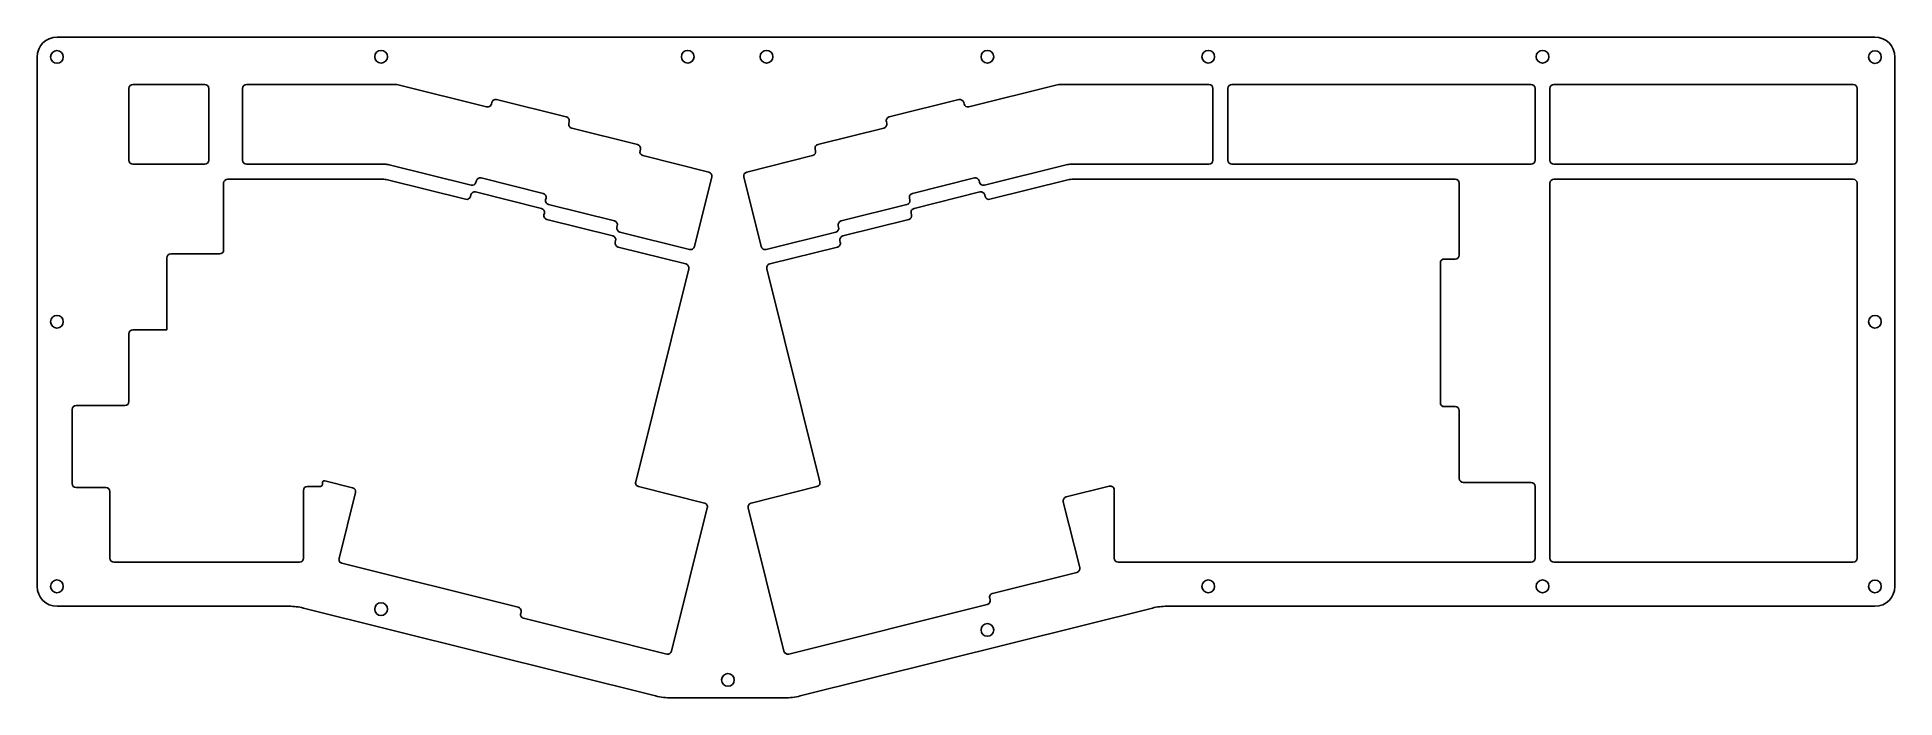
# Model space of a CAD drawing. Header units: millimetres. Extents: x -233 to 233, y -83 to 83.
import ezdxf

# ---------------------------------------------------------------- set-up
doc = ezdxf.new("R2010")
doc.units = ezdxf.units.MM
doc.layers.add('CUTOUTS', color=1, linetype='CONTINUOUS')
doc.layers.add('PERIMETER', color=5, linetype='CONTINUOUS')

msp = doc.modelspace()

# ---------------------------------------------------------------- linework, layer by layer
at = {"layer": 'CUTOUTS'}
for p, q in [((-210.39, 52.07), (-210.39, 70.12)), ((-209.39, 71.12), (-191.34, 71.12)), ((-190.34, 70.12), (-190.34, 52.07)), ((-181.82, 52.07), (-181.82, 70.12)), ((-180.82, 71.12), (-143.81, 71.12)), ((-142.35, 70.95), (-120.49, 65.5)), ((0.74, 65.5), (22.6, 70.95)), ((24.06, 71.12), (61.07, 71.12)), ((62.07, 70.12), (62.07, 52.07)), ((65.83, 52.07), (65.83, 70.12)), ((66.83, 71.12), (142.03, 71.12)), ((143.03, 70.12), (143.03, 52.07)), ((146.77, 52.07), (146.77, 70.12)), ((147.77, 71.12), (222.97, 71.12)), ((223.97, 70.12), (223.97, 52.07)), ((-119.28, 66.22), (-119.19, 66.59)), ((-117.98, 67.32), (-100.46, 62.96)), ((-19.29, 62.96), (-1.77, 67.32)), ((-0.56, 66.59), (-0.47, 66.22)), ((-99.73, 61.74), (-99.83, 61.37)), ((-19.92, 61.37), (-20.02, 61.74)), ((-99.1, 60.16), (-82.56, 56.04)), ((-37.2, 56.04), (-20.65, 60.16)), ((-81.83, 54.82), (-81.92, 54.45)), ((-81.19, 53.24), (-64.65, 49.12)), ((-55.1, 49.12), (-38.56, 53.24)), ((-37.83, 54.45), (-37.92, 54.82)), ((-191.34, 51.07), (-209.39, 51.07)), ((-185.58, 47.31), (-146.61, 47.31)), ((-146.15, 51.07), (-180.82, 51.07)), ((-145.4, 47.16), (-125.77, 42.27)), ((-124.37, 45.8), (-144.94, 50.93)), ((-123.07, 46.9), (-123.16, 46.53)), ((-106.28, 43.74), (-121.86, 47.63)), ((-63.92, 47.91), (-68.28, 30.39)), ((-51.47, 30.39), (-55.83, 47.91)), ((2.11, 47.63), (-13.47, 43.74)), ((3.41, 46.53), (3.32, 46.9)), ((25.19, 50.93), (4.62, 45.8)), ((6.02, 42.27), (25.59, 47.15)), ((61.07, 51.07), (26.4, 51.07)), ((26.92, 47.31), (122.98, 47.31)), ((142.03, 51.07), (66.83, 51.07)), ((222.97, 51.07), (147.77, 51.07)), ((147.77, 47.31), (222.97, 47.31)), ((-186.58, 29.54), (-186.58, 46.31)), ((-124.56, 43), (-124.46, 43.37)), ((-123.25, 44.1), (-106.71, 39.97)), ((-105.65, 42.16), (-105.56, 42.53)), ((-14.2, 42.53), (-14.1, 42.16)), ((-13.04, 39.97), (3.5, 44.1)), ((4.71, 43.37), (4.81, 43)), ((123.98, 46.31), (123.98, 28.26)), ((146.77, -47.94), (146.77, 46.31)), ((223.97, 46.31), (223.97, -47.94)), ((-105.98, 38.76), (-106.07, 38.39)), ((-88.38, 36.82), (-104.92, 40.95)), ((-14.83, 40.95), (-31.37, 36.82)), ((-13.68, 38.39), (-13.77, 38.76)), ((-105.34, 37.18), (-88.8, 33.05)), ((-87.74, 35.24), (-87.65, 35.61)), ((-69.5, 29.66), (-87.01, 34.03)), ((-32.74, 34.03), (-50.25, 29.66)), ((-32.1, 35.61), (-32.01, 35.24)), ((-30.95, 33.05), (-14.41, 37.18)), ((-199.87, 28.54), (-187.58, 28.54)), ((-88.07, 31.84), (-88.16, 31.47)), ((-87.44, 30.26), (-70.41, 26.01)), ((-49.34, 26.01), (-32.31, 30.26)), ((-31.59, 31.47), (-31.68, 31.84)), ((-200.87, 9.49), (-200.87, 27.54)), ((-69.68, 24.8), (-83.02, -28.71)), ((-36.73, -28.71), (-50.07, 24.8)), ((119.22, 26.26), (119.22, -8.84)), ((122.98, 27.26), (120.22, 27.26)), ((-209.39, 9.49), (-200.87, 9.49)), ((-210.39, -8.56), (-210.39, 8.49)), ((-224.68, -29.16), (-224.68, -10.56)), ((-223.68, -9.56), (-211.39, -9.56)), ((120.22, -9.84), (122.98, -9.84)), ((123.98, -10.84), (123.98, -27.89)), ((-216.16, -30.16), (-223.68, -30.16)), ((-215.16, -47.94), (-215.16, -31.16)), ((-166.53, -30.89), (-166.53, -47.94)), ((-162.27, -29.89), (-165.53, -29.89)), ((-161.77, -28.96), (-161.77, -29.39)), ((-154.17, -30.21), (-161.15, -28.47)), ((-157.57, -47.97), (-153.44, -31.42)), ((-82.29, -29.92), (-65.75, -34.05)), ((-54, -34.05), (-37.46, -29.92)), ((36.01, -29.81), (25.18, -32.52)), ((37.26, -47.94), (37.26, -30.79)), ((124.98, -28.89), (142.03, -28.89)), ((143.03, -29.89), (143.03, -47.94)), ((-65.02, -35.26), (-74, -71.26)), ((-45.75, -71.26), (-54.73, -35.26)), ((24.45, -33.73), (28.58, -50.27)), ((-167.53, -48.94), (-214.16, -48.94)), ((-112.57, -60.22), (-156.84, -49.18)), ((142.03, -48.94), (38.26, -48.94)), ((222.97, -48.94), (147.77, -48.94)), ((27.85, -51.48), (6.68, -56.76)), ((5.32, -59.56), (-44.54, -71.99)), ((5.95, -57.97), (6.05, -58.34)), ((-111.93, -61.8), (-111.84, -61.43)), ((-75.21, -71.99), (-111.21, -63.01))]:
    msp.add_line(p, q, dxfattribs=at)
for centre in [(-228.48, 78.04), (-147, 78.07), (-69.94, 78.07), (-50.14, 78.07), (5.38, 78.07), (60.9, 78.07), (144.9, 78.07), (228.46, 78), (-228.48, 11.5), (228.46, 11.5), (-228.48, -54.99), (60.9, -54.99), (144.9, -54.99), (228.46, -55), (-147, -60.72), (5.38, -65.94), (-59.84, -78.5)]:
    msp.add_circle(centre, 1.6, dxfattribs=at)
for centre, radius, start, end in [((-209.39, 70.12), 1, 90, 180), ((-191.34, 70.12), 1, 0, 90), ((-180.82, 70.12), 1, 90, 180), ((-143.81, 65.12), 6, 76.0001, 90), ((24.06, 65.12), 6, 90, 103.9999), ((61.07, 70.12), 1, 0, 90), ((66.83, 70.12), 1, 90, 180), ((142.03, 70.12), 1, 0, 90), ((147.77, 70.12), 1, 90, 180), ((222.97, 70.12), 1, 0, 90), ((-120.25, 66.47), 1, 256.0001, 346.0001), ((-118.22, 66.35), 1, 76.0001, 166.0001), ((-1.53, 66.35), 1, 13.9999, 103.9999), ((0.5, 66.47), 1, 193.9999, 283.9999), ((-100.7, 61.99), 1, -14.001, 76.0001), ((-98.86, 61.13), 1, 165.999, 256.0001), ((-20.89, 61.13), 1, -76.0001, 14.001), ((-19.05, 61.99), 1, 103.9999, 194.001), ((-82.8, 55.07), 1, -13.9999, 76.0001), ((-36.95, 55.07), 1, 103.9999, 193.9999), ((-209.39, 52.07), 1, 180, 270), ((-191.34, 52.07), 1, -90, 0), ((-180.82, 52.07), 1, 180, 270), ((-80.95, 54.21), 1, 166.0001, 256.0001), ((-38.8, 54.21), 1, -76.0001, 13.9999), ((61.07, 52.07), 1, -90, 0), ((66.83, 52.07), 1, 180, 270), ((142.03, 52.07), 1, -90, 0), ((147.77, 52.07), 1, 180, 270), ((222.97, 52.07), 1, 270, 360), ((-185.58, 46.31), 1, 90, 180), ((-146.61, 42.31), 5, 76.0001, 90), ((-146.15, 46.07), 5, 76.0044, 90), ((-122.1, 46.66), 1, 76.0001, 166.0001), ((-64.89, 48.15), 1, -13.9956, 76.0001), ((-54.86, 48.15), 1, 103.9999, 193.9956), ((2.35, 46.66), 1, 13.9999, 103.9999), ((26.4, 46.07), 5, 90, 103.9956), ((26.92, 41.81), 5.5, 90, 103.9999), ((122.98, 46.31), 1, 0, 90), ((147.77, 46.31), 1, 90, 180), ((222.97, 46.31), 1, 0, 90), ((-125.53, 43.24), 1, 256.0001, 345.999), ((-123.49, 43.13), 1, 75.999, 165.999), ((-124.13, 46.77), 1, 256.0044, 346.0001), ((-106.53, 42.77), 1, -13.9999, 76.0001), ((-104.68, 41.92), 1, 166.0001, 256.0001), ((-15.07, 41.92), 1, -76.0001, 13.9999), ((-13.22, 42.77), 1, 103.9999, 193.9999), ((4.38, 46.77), 1, 193.9999, 283.9956), ((3.74, 43.13), 1, 13.9999, 103.9999), ((5.78, 43.24), 1, 193.9999, 283.9999), ((-106.95, 39), 1, -13.9999, 75.999), ((-105.1, 38.15), 1, 166.0001, 255.999), ((-14.65, 38.15), 1, -76.0001, 13.9999), ((-12.8, 39), 1, 103.9999, 193.9999), ((-89.04, 32.08), 1, -14.0002, 75.999), ((-88.62, 35.85), 1, -13.9999, 76.0001), ((-86.77, 35), 1, 166.0001, 255.999), ((-32.98, 35), 1, -75.999, 13.9999), ((-31.13, 35.85), 1, 103.9999, 193.9999), ((-30.71, 32.08), 1, 103.9999, 194), ((-199.87, 27.54), 1, 90, 180), ((-187.58, 29.54), 1, -90, 0), ((-87.19, 31.23), 1, 165.9998, 256.0001), ((-69.25, 30.63), 1, 255.999, 346.0044), ((-50.5, 30.63), 1, 193.9956, 284.001), ((-32.56, 31.23), 1, -76.0001, 14), ((122.98, 28.26), 1, -90, 0), ((-70.65, 25.04), 1, -14.0001, 76.0001), ((-49.1, 25.04), 1, 103.9999, 194.0001), ((120.22, 26.26), 1, 90, 180), ((-209.39, 8.49), 1, 90, 180), ((-211.39, -8.56), 1, -90, 0), ((120.22, -8.84), 1, 180, 270), ((-223.68, -10.56), 1, 90, 180), ((122.98, -10.84), 1, 0, 90), ((124.98, -27.89), 1, 180, 270), ((-223.68, -29.16), 1, 180, 270), ((-216.16, -31.16), 1, 0, 90), ((-165.53, -30.89), 1, 90, 180), ((-162.27, -29.39), 0.5, -90, 0), ((-161.27, -28.96), 0.5, 75.999, 180), ((-154.41, -31.18), 1, -14, 75.999), ((-82.05, -28.95), 1, 165.9999, 256.0001), ((-37.7, -28.95), 1, -76.0001, 14.0001), ((25.42, -33.49), 1, 103.9999, 194.0001), ((36.26, -30.79), 1, 0, 103.9999), ((142.03, -29.89), 1, 0, 90), ((-65.99, -35.02), 1, -14.0001, 76.0001), ((-53.76, -35.02), 1, 103.9999, 194.0001), ((-214.16, -47.94), 1, 180, 270), ((-167.53, -47.94), 1, 270, 360), ((-156.6, -48.21), 1, 166, 256.0005), ((27.61, -50.51), 1, -76.0001, 14.0001), ((38.26, -47.94), 1, 180, 270), ((142.03, -47.94), 1, -90, 0), ((147.77, -47.94), 1, 180, 270), ((222.97, -47.94), 1, 270, 360), ((-112.81, -61.19), 1, -14, 76.0005), ((5.08, -58.59), 1, -76.0001, 14.0001), ((6.92, -57.73), 1, 103.9999, 194.0001), ((-110.96, -62.04), 1, 166, 256.0001), ((-74.97, -71.02), 1, 256.0001, 345.9999), ((-44.78, -71.02), 1, 194.0001, 283.9999)]:
    msp.add_arc(centre, radius, start, end, dxfattribs=at)
at = {"layer": 'PERIMETER'}
for p, q in [((228.46, 83), (-228.46, 83)), ((-233.46, 78), (-233.46, -55)), ((233.46, -55), (233.46, 78)), ((-228.46, -60), (-170.16, -60)), ((-166.53, -60.45), (-78.04, -82.51)), ((-41.65, -82.51), (46.85, -60.45)), ((50.48, -60), (228.46, -60)), ((-74.05, -83), (-45.64, -83))]:
    msp.add_line(p, q, dxfattribs=at)
for centre, radius, start, end in [((-228.46, 78), 5, 90, 180), ((228.46, 78), 5, 0, 90), ((-228.46, -55), 5, 180, 270), ((228.46, -55), 5, -90, 0), ((-170.16, -75), 15, 76.0003, 90), ((50.48, -75), 15, 90, 103.9997), ((-74.05, -66.5), 16.5, 256.0003, 270), ((-45.64, -66.5), 16.5, 270, 283.9997)]:
    msp.add_arc(centre, radius, start, end, dxfattribs=at)

doc.saveas('drawing.dxf')
